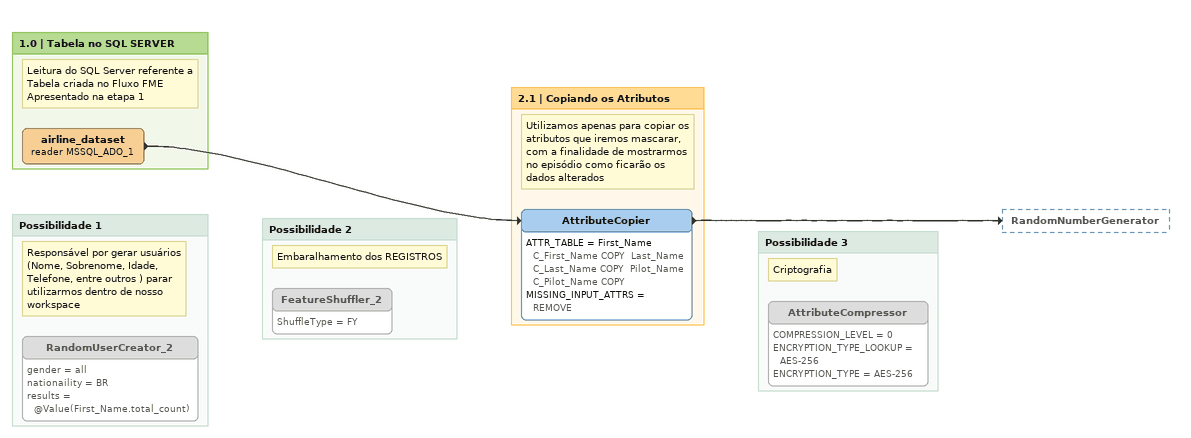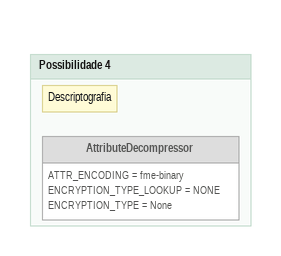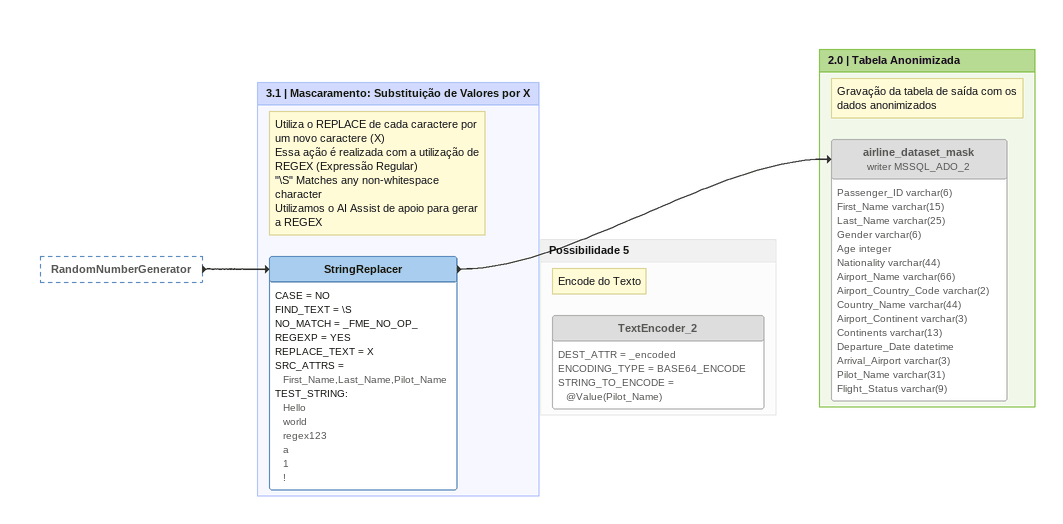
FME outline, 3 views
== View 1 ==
Bookmark: Possibilidade 1
Note: Responsável por gerar usuários (Nome, Sobrenome, Idade, Telefone, entre outros ) parar utilizarmos dentro de nosso workspace
RandomUserCreator_2 [off]
    gender = all
    nationaility = BR
    results = @Value(First_Name.total_count)

Bookmark: 1.0 | Tabela no SQL SERVER
Note: Leitura do SQL Server referente a / Tabela criada no Fluxo FME Apresentado na etapa 1
airline_dataset (reader MSSQL_ADO_1)
    -> AttributeCopier

Bookmark: 2.1 | Copiando os Atributos
Note: Utilizamos apenas para copiar os atributos que iremos mascarar, com a finalidade de mostrarmos no episódio como ficarão os dados alterados
AttributeCopier
    ATTR_TABLE = First_Name C_First_Name COPY  Last_Name C_Last_Name COPY  Pilot_Name C_Pilot_Name COPY
    MISSING_INPUT_ATTRS = REMOVE
    -> RandomNumberGenerator

Bookmark: Possibilidade 2
Note: Embaralhamento dos REGISTROS
FeatureShuffler_2 [off]
    ShuffleType = FY

Bookmark: Possibilidade 3
Note: Criptografia
AttributeCompressor [off]
    COMPRESSION_LEVEL = 0
    ENCRYPTION_TYPE_LOOKUP = AES-256
    ENCRYPTION_TYPE = AES-256

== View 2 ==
Bookmark: Possibilidade 4
Note: Descriptografia
AttributeDecompressor [off]
    ATTR_ENCODING = fme-binary
    ENCRYPTION_TYPE_LOOKUP = NONE
    ENCRYPTION_TYPE = None

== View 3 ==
RandomNumberGenerator [outside]
    -> StringReplacer

Bookmark: 3.1 | Mascaramento: Substituição de Valores por X
Note: Utiliza o REPLACE de cada caractere por um novo caractere (X) / Essa ação é realizada com a utilização de REGEX (Expressão Regular) / "\S" Matches any non-whitespace character / Utilizamos o AI Assist de apoio para gerar a REGEX
StringReplacer
    CASE = NO
    FIND_TEXT = \S
    NO_MATCH = _FME_NO_OP_
    REGEXP = YES
    REPLACE_TEXT = X
    SRC_ATTRS = First_Name,Last_Name,Pilot_Name
    TEST_STRING:
      Hello
      world
      regex123
      a
      1
      !
    -> airline_dataset_mask (writer MSSQL_ADO_2)

Bookmark: 2.0 | Tabela Anonimizada
Note: Gravação da tabela de saída com os dados anonimizados
airline_dataset_mask (writer MSSQL_ADO_2) [off]
    attributes: Passenger_ID varchar(6), First_Name varchar(15), Last_Name varchar(25), Gender varchar(6), Age integer, Nationality varchar(44), Airport_Name varchar(66), Airport_Country_Code varchar(2), Country_Name varchar(44), Airport_Continent varchar(3), Continents varchar(13), Departure_Date datetime, Arrival_Airport varchar(3), Pilot_Name varchar(31), Flight_Status varchar(9)

Bookmark: Possibilidade 5
Note: Encode do Texto
TextEncoder_2 [off]
    DEST_ATTR = _encoded
    ENCODING_TYPE = BASE64_ENCODE
    STRING_TO_ENCODE = @Value(Pilot_Name)
